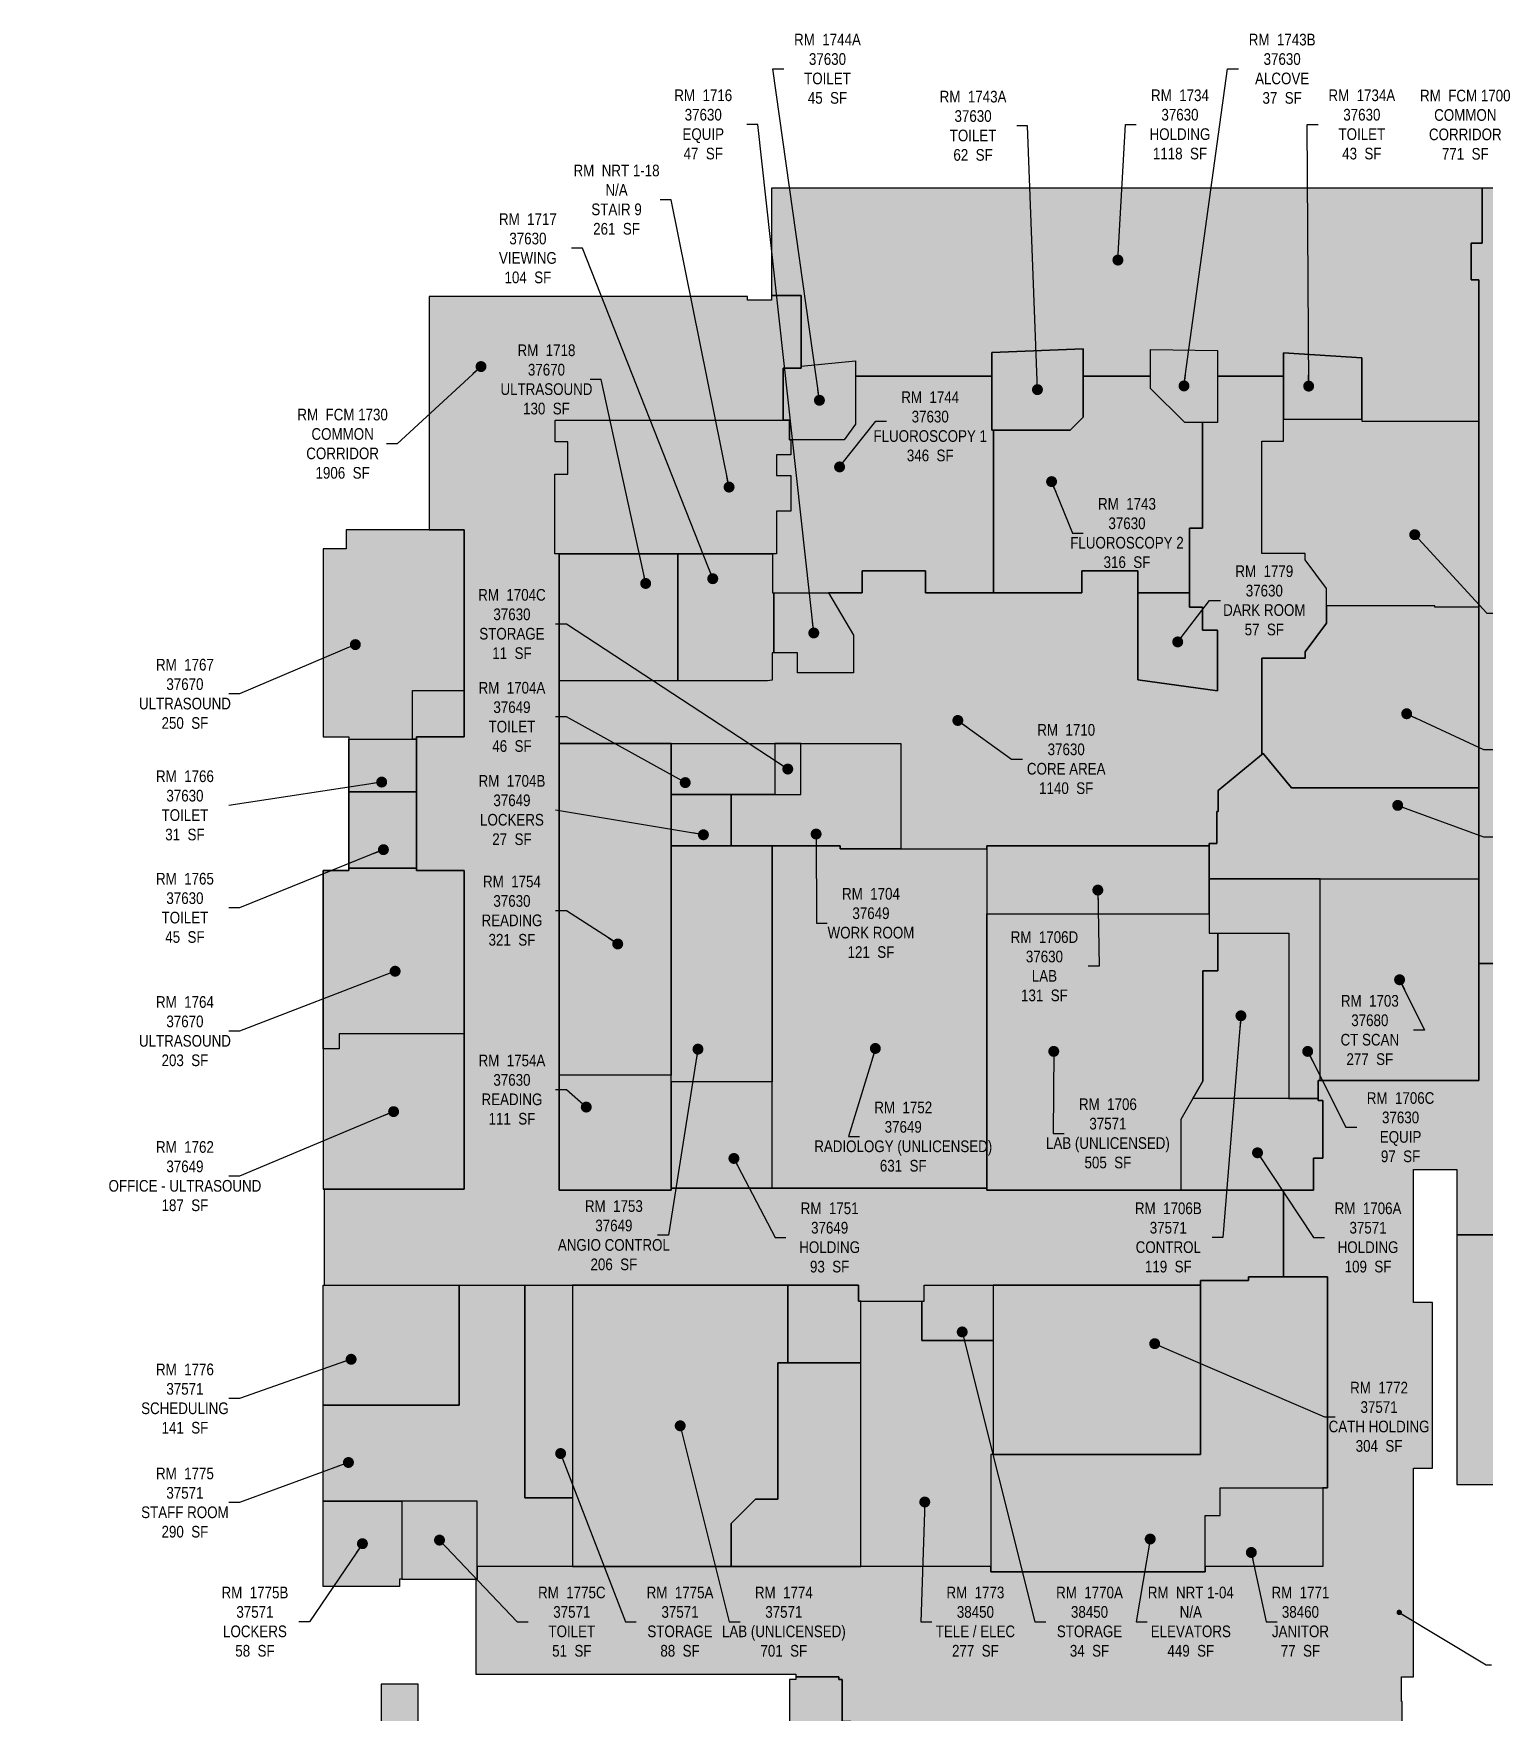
# Model space of a CAD drawing. Header units: inches. Extents: x 224 to 7720, y 1402 to 4817.
# Drawn here: x 224 to 1843, y 2785 to 4658 of the extents above; entities that cross this region are included whole.
import ezdxf

# ---------------------------------------------------------------- set-up
doc = ezdxf.new("R2010")
doc.units = ezdxf.units.IN
doc.header["$LTSCALE"] = 96
doc.header["$MEASUREMENT"] = 0
for name, color, linetype in [('0-LABEL', 3, 'Continuous'), ('1-NRT', 200, 'Continuous'), ('1-NRT-PTN', 253, 'Continuous'), ('3-FCM', 190, 'Continuous'), ('3-FCM-PTN', 9, 'Continuous'), ('4-OCC', 6, 'Continuous'), ('4-OCC-PTN', 95, 'Continuous')]:
    doc.layers.add(name, color=color, linetype=linetype)
doc.layers.add('question', color=135, linetype='Continuous', plot=False)
doc.styles.add('ArialN', font='ARIALN.TTF')
doc.dimstyles.new('AB-195', dxfattribs={"dimscale": 195, "dimtxt": 0.070312, "dimasz": 0.0625, "dimexe": 0.0625, "dimexo": 0.125, "dimgap": 0.25, "dimtad": 0, "dimdec": 4, "dimrnd": 0.0625, "dimzin": 0, "dimdsep": 46, "dimlunit": 4, "dimtxsty": 'ArialN', "dimblk": 'ARCHTICK', "dimcen": 0.0625, "dimclrd": 256, "dimclre": 256, "dimclrt": 256, "dimadec": 0, "dimazin": 0, "dimtfac": 1, "dimtdec": 4, "dimtofl": 0, "dimtmove": 2, "dimatfit": 3, "dimldrblk": 'DOT', "dimfxl": 0, "dimfrac": 2, "dimtolj": 1, "dimtzin": 0, "dimlwd": -1, "dimlwe": -1, "dimarcsym": 0})

# ---------------------------------------------------------------- blocks, each defined once
blk = doc.blocks.new('_ArchTick')
at = {"const_width": 0.15}
blk.add_lwpolyline([(-0.5, -0.5), (0.5, 0.5)], dxfattribs=at)
blk = doc.blocks.new('_Dot')
at = {"lineweight": -2}
blk.add_line((-0.5, 0), (-1, 0), dxfattribs=at)
at = {"const_width": 0.5}
blk.add_lwpolyline([(-0.25, 0, 1), (0.25, 0, 1)], format="xyb", close=True, dxfattribs=at)

msp = doc.modelspace()

# ---------------------------------------------------------------- hatches: boundary and pattern name
at = {"layer": '1-NRT-PTN'}
for points in [[(1053.1, 4077.5), (1053.1, 4125), (1069, 4125), (1069, 4165), (1053.1, 4165), (1053.1, 4187.8), (1069, 4187.8), (1069, 4204.8), (1067.5, 4204.8), (1067.5, 4226.5), (806, 4226.5), (806, 4202.5), (820, 4202.5), (820, 4166.5), (805.5, 4166.5), (805.5, 4077.5)], [(1812, 3318), (1812, 3039.5), (1932.3, 3039.5), (1932.3, 3100.2), (1981, 3100.2), (2023.3, 3100.2), (2023.3, 3111.2), (2023.3, 3142.5), (1974.5, 3142.5), (1974.5, 3314.7), (1984.3, 3314.7), (1984.3, 3334.2), (1977.8, 3334.2), (1977.8, 3391), (1867.3, 3391), (1867.3, 3318)], [(1667.5, 3271), (1579.5, 3271), (1579.5, 3267), (1526, 3267), (1526, 3073), (1292, 3073), (1292, 2942), (1531, 2942), (1531, 3005), (1548, 3005), (1548, 3036), (1667.5, 3036)]]:
    msp.add_hatch(color=256, dxfattribs=at).paths.add_polyline_path(points)
at = {"layer": '3-FCM-PTN'}
for points in [[(1840, 4485.5), (1840, 4424), (1828, 4424), (1828, 4383), (1836.5, 4383), (1836.5, 3620.5), (1981, 3620.5), (1981, 3719.4), (1981, 3917.1), (1981, 3983), (1981, 4111.9), (1981, 4126.1), (1982.5, 4126.1), (1982.5, 4275.4), (1982.5, 4475), (1982.5, 4482.9), (1874.5, 4483), (1874.5, 4485.5)], [(1122.4, 2822.1), (1126.3, 2822.1), (1126.3, 2775.2), (1662.5, 2775.2), (1662.5, 2752.5), (1750.8, 2752.5), (1750.8, 2797.5), (1750.2, 2797.5), (1750.2, 2825), (1763.5, 2825), (1763.5, 3057.8), (1784.8, 3057.8), (1784.8, 3242.6), (1763.5, 3242.6), (1763.5, 3391), (1812, 3391), (1812, 3318), (1867.3, 3318), (1867.3, 3391), (1971.3, 3391), (1971.3, 3444.5), (1994, 3444.5), (1994, 3470.5), (1981, 3470.5), (1981, 3620.5), (1836.5, 3620.5), (1836.5, 3490), (1657, 3490), (1657, 3467.7), (1662.5, 3467.7), (1662.5, 3403.5), (1652, 3403.5), (1652, 3368), (1618.5, 3368), (1618.5, 3271), (1667.5, 3271), (1667.5, 3036), (1662.5, 3036), (1662.5, 2948), (1531, 2948), (1531, 2942), (1292, 2942), (1292, 2948), (719, 2948), (719, 2933.9), (717.5, 2933.9), (717.5, 2828), (1074.3, 2828), (1074.3, 2825.1), (1122.4, 2825.1)], [(1122.4, 2822.1), (1122.4, 2825.1), (1074.3, 2825.1), (1074.3, 2822.1), (1067.4, 2822.1), (1067.4, 2772), (1054.8, 2772), (1054.8, 2543.2), (1041.7, 2543.2), (1041.7, 1709.2), (1054.8, 1709.2), (1054.8, 1576), (1061.3, 1576), (1061.3, 1569.5), (1115.3, 1569.5), (1115.3, 1576), (1136, 1576), (1136, 2775.2), (1126.3, 2775.2), (1126.3, 2822.1)]]:
    msp.add_hatch(color=256, dxfattribs=at).paths.add_polyline_path(points)
h = msp.add_hatch(color=256, dxfattribs=at)
h.dxf.hatch_style = 1
h.paths.add_polyline_path([(1020.5, 4364.5), (665.5, 4364.5), (665.5, 4104.3), (704.5, 4104.3), (704.5, 3873.5), (651.5, 3873.5), (651.5, 3724.5), (704.5, 3724.5), (704.5, 3368.8), (548.5, 3368.8), (548.5, 3262), (1144.5, 3262), (1144.5, 3244), (1217.5, 3244), (1217.5, 3262), (1526, 3262), (1526, 3267), (1579.5, 3267), (1579.5, 3271), (1618.5, 3271), (1618.5, 3368), (1287.4, 3368), (1287.4, 3370), (935.5, 3370), (935.5, 3368), (810.5, 3368), (810.5, 4077.5), (805.5, 4077.5), (805.5, 4166.5), (820, 4166.5), (820, 4202.5), (806, 4202.5), (806, 4226.5), (1060.5, 4226.5), (1060.5, 4284.5), (1080.5, 4284.5), (1080.5, 4365.5), (1047.5, 4365.5), (1047.5, 4360.5), (1020.5, 4360.5)])
at = {"layer": '4-OCC-PTN'}
h = msp.add_hatch(color=150, dxfattribs=at)
h.dxf.hatch_style = 1
h.paths.add_polyline_path([(1080.5, 4287), (1141.2, 4292.7), (1141.2, 4275.7), (1293, 4275.7), (1293, 4302.1), (1395, 4306.1), (1395, 4275.7), (1470, 4275.7), (1470, 4305.6), (1545, 4304.4), (1545, 4275.7), (1618.5, 4275.7), (1618.5, 4301.6), (1706, 4296.2), (1706, 4225.7), (1836.5, 4225.7), (1836.5, 4383), (1828, 4383), (1828, 4424), (1840, 4424), (1840, 4485.5), (1047.5, 4485.5), (1047.5, 4365.5), (1080.5, 4365.5)])
h = msp.add_hatch(color=150, dxfattribs=at)
h.dxf.hatch_style = 1
h.paths.add_polyline_path([(1141.2, 4275.7), (1141.2, 4292.7), (1080.5, 4287), (1080.5, 4284.5), (1060.5, 4284.5), (1060.5, 4226.5), (1067.5, 4226.5), (1067.5, 4204.8), (1128.4, 4204.8), (1141.2, 4222)])
h = msp.add_hatch(color=150, dxfattribs=at)
h.dxf.hatch_style = 1
h.paths.add_polyline_path([(1395, 4275.7), (1395, 4306.1), (1293, 4302.1), (1293, 4275.7), (1293, 4215.4), (1380.4, 4215.4), (1395, 4230)])
for color, points in [(150, [(1508.5, 4224), (1545, 4224), (1545, 4304.4), (1470, 4305.6), (1470, 4262.1)]), (150, [(1706, 4227.7), (1706, 4296.2), (1618.5, 4301.6), (1618.5, 4227.7)]), (150, [(1295, 4218.9), (1293, 4218.9), (1293, 4275.7), (1141.2, 4275.7), (1141.2, 4222), (1128.4, 4204.8), (1053.1, 4204.8), (1053.1, 4165), (1069, 4165), (1069, 4137), (1053.1, 4137), (1053.1, 4077.5), (1048.5, 4077.5), (1048.5, 4034), (1148.5, 4034), (1148.5, 4058.5), (1219, 4058.5), (1219, 4034), (1295, 4034)]), (150, [(1836.5, 4225.7), (1706, 4225.7), (1706, 4227.7), (1618.5, 4227.7), (1618.5, 4203.2), (1594.5, 4203.2), (1594.5, 4078), (1642.5, 4078), (1642.5, 4070.8), (1666.3, 4038.8), (1666.3, 4019.5), (1787.5, 4019.5), (1787.5, 4018), (1836.5, 4018)]), (215, [(704.5, 3925), (704.5, 4104.3), (573, 4104.3), (573, 4083), (547.1, 4083), (547.1, 3873.5), (576, 3873.5), (576, 3871), (647, 3871), (647, 3925)]), (242, [(942.8, 4077.5), (810.5, 4077.5), (810.5, 3936), (942.8, 3936)]), (150, [(1048.5, 4077.5), (942.8, 4077.5), (942.8, 3936), (1042.8, 3936), (1048, 3936.6), (1048, 3967), (1050, 3967), (1050, 4034), (1048.5, 4034)]), (150, [(1076.5, 3967), (1076.5, 3944.7), (1139, 3944.7), (1139, 3986.8), (1111.1, 4034), (1050, 4034), (1050, 3967)]), (150, [(1456, 3937), (1545, 3924.6), (1545, 3992.5), (1528, 3992.5), (1528, 4017.9), (1513.7, 4017.9), (1513.7, 4034), (1456, 4034)]), (150, [(1666.3, 4019.5), (1666.3, 4000.2), (1642.5, 3968.2), (1642.5, 3961), (1594.5, 3961), (1594.5, 3853.8), (1595.9, 3855), (1627.4, 3816.5), (1836.5, 3816.5), (1836.5, 4018), (1787.5, 4018), (1787.5, 4019.5)]), (150, [(651.5, 3871), (576, 3871), (576, 3812), (651.5, 3812)]), (150, [(810.5, 3866), (935.5, 3866), (935.5, 3495.9), (810.5, 3495.9)]), (215, [(1051, 3866), (935.5, 3866), (935.5, 3809), (1002.5, 3809), (1051, 3809)]), (215, [(1191.5, 3866), (1080, 3866), (1080, 3809), (1051, 3809), (1002.5, 3809), (1002.5, 3751.8), (1124, 3751.8), (1124, 3748.6), (1191.5, 3748.6)]), (150, [(1051, 3809), (1080, 3809), (1080, 3866), (1051, 3866)]), (23, [(1836.5, 3816.5), (1627.4, 3816.5), (1595.9, 3855), (1545.5, 3813.7), (1545.5, 3790.3), (1544.3, 3790.3), (1544.3, 3754.3), (1535.5, 3754.3), (1535.5, 3751.8), (1535.5, 3715), (1836.5, 3715)]), (150, [(651.5, 3812), (576, 3812), (576, 3727), (651.5, 3727)]), (215, [(1002.5, 3809), (935.5, 3809), (935.5, 3751.8), (1002.5, 3751.8)]), (215, [(1048.1, 3751.8), (1002.5, 3751.8), (935.5, 3751.8), (935.5, 3488.6), (1048.1, 3488.6)]), (215, [(1287.4, 3676), (1287.4, 3748.6), (1191.5, 3748.6), (1124, 3748.6), (1124, 3751.8), (1048.1, 3751.8), (1048.1, 3370), (1287.4, 3370)]), (150, [(1535.5, 3715), (1535.5, 3751.8), (1287.4, 3751.8), (1287.4, 3748.6), (1287.4, 3676), (1535.5, 3676)]), (242, [(704.5, 3724.5), (651.5, 3724.5), (651.5, 3727), (576, 3727), (576, 3724.5), (547.1, 3724.5), (547.1, 3525.5), (565, 3525.5), (565, 3542), (704.5, 3542)]), (150, [(1659.5, 3715), (1535.5, 3715), (1535.5, 3654.4), (1545.4, 3654.4), (1624.5, 3654.4), (1624.5, 3470.2), (1657, 3470.2), (1657, 3490), (1659.5, 3490)]), (23, [(1659.5, 3490), (1836.5, 3490), (1836.5, 3715), (1659.5, 3715)]), (40, [(1545.4, 3654.4), (1535.5, 3654.4), (1535.5, 3676), (1287.4, 3676), (1287.4, 3368), (1503.8, 3368), (1503.8, 3446.6), (1517.4, 3470.2), (1528.5, 3489.3), (1528.5, 3612.6), (1545.4, 3612.6)]), (40, [(1545.4, 3612.6), (1528.5, 3612.6), (1528.5, 3489.3), (1517.4, 3470.2), (1624.5, 3470.2), (1624.5, 3654.4), (1545.4, 3654.4)]), (215, [(704.5, 3542), (565, 3542), (565, 3525.5), (547.1, 3525.5), (547.1, 3368.8), (704.5, 3368.8)]), (150, [(935.5, 3495.9), (810.5, 3495.9), (810.5, 3368), (935.5, 3368)]), (215, [(1048.1, 3488.6), (935.5, 3488.6), (935.5, 3370), (1048.1, 3370)]), (40, [(1517.4, 3470.2), (1503.8, 3446.6), (1503.8, 3368), (1652, 3368), (1652, 3403.5), (1662.5, 3403.5), (1662.5, 3467.7), (1657, 3467.7), (1657, 3470.2)]), (40, [(772, 3262), (699, 3262), (699, 3128), (547.1, 3128), (547.1, 3021.1), (719, 3021.1), (719, 2948), (825.5, 2948), (825.5, 3024.5), (772, 3024.5)]), (40, [(699, 3262), (547.1, 3262), (547.1, 3128), (699, 3128)]), (40, [(825.5, 3262), (772, 3262), (772, 3024.5), (825.5, 3024.5)]), (40, [(825.5, 3262), (825.5, 2948), (1002.5, 2948), (1002.5, 2996), (1029.4, 3023), (1054.5, 3023), (1054.5, 3175.4), (1065.5, 3175.4), (1065.5, 3262)]), (40, [(1144.5, 3244), (1144.5, 3262), (1065.5, 3262), (1065.5, 3175.4), (1147, 3175.4), (1147, 3244), (1144.5, 3244)]), (40, [(1215, 3200), (1215, 3244), (1217.5, 3244), (1217.5, 3262), (1294.5, 3262), (1294.5, 3200)]), (40, [(1526, 3262), (1294.5, 3262), (1294.5, 3073), (1526, 3073)]), (55, [(1292, 3073), (1292, 2948), (1147, 2948), (1147, 3244), (1215, 3244), (1215, 3200), (1294.5, 3200), (1294.5, 3073)]), (40, [(1002.5, 2948), (1147, 2948), (1147, 3175.4), (1054.5, 3175.4), (1054.5, 3023), (1029.4, 3023), (1002.5, 2996)]), (201, [(1548, 3036), (1548, 3005), (1531, 3005), (1531, 2948), (1662.5, 2948), (1662.5, 3036)]), (40, [(635, 3021.1), (547.1, 3021.1), (547.1, 2925.9), (632.5, 2925.9), (632.5, 2933.9), (635, 2933.9)]), (40, [(719, 2933.9), (719, 3021.1), (635, 3021.1), (635, 2933.9)]), (55, [(658.3, 2290.3), (658.3, 2291), (661.5, 2291), (661.5, 2398.2), (661.5, 2651.7), (661.5, 2772), (653, 2772), (653, 2817), (611.8, 2817), (611.8, 2772), (550.3, 2772), (550.3, 2290.3)]), (55, [(661.5, 2398.2), (661.5, 2651.7), (661.5, 2772), (653, 2772), (653, 2817), (611.8, 2817), (611.8, 2772), (550.3, 2772), (550.3, 2290.3), (658.3, 2290.3), (658.3, 2291), (661.5, 2291), (710.3, 2291), (710.3, 2398.2)])]:
    msp.add_hatch(color=color, dxfattribs=at).paths.add_polyline_path(points)
h = msp.add_hatch(color=150, dxfattribs=at)
h.dxf.hatch_style = 1
h.paths.add_polyline_path([(1642.5, 4070.8), (1642.5, 4078), (1594.5, 4078), (1594.5, 4203.2), (1618.5, 4203.2), (1618.5, 4275.7), (1545, 4275.7), (1545, 4224), (1528, 4224), (1528, 4106.2), (1513.7, 4106.2), (1513.7, 4017.9), (1528, 4017.9), (1528, 3992.5), (1545, 3992.5), (1545, 3924.6), (1456, 3937), (1456, 4034), (1456, 4058.5), (1393.5, 4058.5), (1393.5, 4034), (1219, 4034), (1219, 4058.5), (1148.5, 4058.5), (1148.5, 4034), (1111.1, 4034), (1139, 3986.8), (1139, 3944.7), (1076.5, 3944.7), (1076.5, 3967), (1048, 3967), (1048, 3936.6), (1042.8, 3936), (810.5, 3936), (810.5, 3866), (935.5, 3866), (1191.5, 3866), (1191.5, 3748.6), (1287.4, 3748.6), (1287.4, 3751.8), (1535.5, 3751.8), (1535.5, 3754.3), (1544.3, 3754.3), (1544.3, 3790.3), (1545.5, 3790.3), (1545.5, 3813.7), (1594.5, 3853.8), (1594.5, 3961), (1642.5, 3961), (1642.5, 3968.2), (1666.3, 4000.2), (1666.3, 4038.8)])
h = msp.add_hatch(color=150, dxfattribs=at)
h.dxf.hatch_style = 1
h.paths.add_polyline_path([(1528, 4224), (1508.5, 4224), (1470, 4262.1), (1470, 4275.7), (1395, 4275.7), (1395, 4230), (1380.4, 4215.4), (1295, 4215.4), (1295, 4034), (1393.5, 4034), (1393.5, 4058.5), (1456, 4058.5), (1456, 4034), (1513.7, 4034), (1513.7, 4106.2), (1528, 4106.2)])
msp.add_hatch(color=215, dxfattribs=at).paths.add_polyline_path([(647, 3871), (647, 3925), (704.5, 3925), (704.5, 3873.5), (651.5, 3873.5), (651.5, 3871), (647.9, 3871)], flags=17)

# ---------------------------------------------------------------- linework, layer by layer
at = {"layer": '1-NRT'}
for points in [[(1053.1, 4077.5), (805.5, 4077.5), (805.5, 4166.5), (820, 4166.5), (820, 4202.5), (806, 4202.5), (806, 4226.5), (1067.5, 4226.5), (1067.5, 4204.8), (1069, 4204.8), (1069, 4187.8), (1053.1, 4187.8), (1053.1, 4165), (1069, 4165), (1069, 4125), (1053.1, 4125)], [(1812, 3318), (1812, 3039.5), (1932.3, 3039.5), (1932.3, 3100.2), (1932.3, 3100.2), (1981, 3100.2), (2023.3, 3100.2), (2023.3, 3111.2), (2023.3, 3111.2), (2023.3, 3142.5), (1974.5, 3142.5), (1974.5, 3314.7), (1984.3, 3314.7), (1984.3, 3334.2), (1977.8, 3334.2), (1977.8, 3391), (1867.3, 3391), (1867.3, 3318), (1812, 3318), (1812, 3318)], [(1526, 3267), (1526, 3073), (1292, 3073), (1292, 2942), (1531, 2942), (1531, 3005), (1548, 3005), (1548, 3036), (1667.5, 3036), (1667.5, 3271), (1579.5, 3271), (1579.5, 3267)]]:
    msp.add_lwpolyline(points, close=True, dxfattribs=at)
at = {"layer": '3-FCM'}
for points in [[(1840, 4485.5), (1840, 4424), (1828, 4424), (1828, 4383), (1836.5, 4383), (1836.5, 3620.5), (1836.5, 3620.5), (1981, 3620.5), (1981, 3719.4), (1981, 3917.1), (1981, 3983), (1981, 4111.9), (1981, 4126.1), (1982.5, 4126.1), (1982.5, 4275.4), (1982.5, 4475), (1982.5, 4482.9), (1874.5, 4483), (1874.5, 4485.5)], [(1020.5, 4364.5), (665.5, 4364.5), (665.5, 4104.3), (704.5, 4104.3), (704.5, 3873.5), (651.5, 3873.5), (651.5, 3724.5), (704.5, 3724.5), (704.5, 3368.8), (548.5, 3368.8), (548.5, 3262), (1144.5, 3262), (1144.5, 3244), (1217.5, 3244), (1217.5, 3262), (1526, 3262), (1526, 3267), (1579.5, 3267), (1579.5, 3271), (1618.5, 3271), (1618.5, 3368), (1287.4, 3368), (1287.4, 3370), (935.5, 3370), (935.5, 3368), (810.5, 3368), (810.5, 4077.5), (805.5, 4077.5), (805.5, 4166.5), (820, 4166.5), (820, 4202.5), (806, 4202.5), (806, 4226.5), (1060.5, 4226.5), (1060.5, 4284.5), (1080.5, 4284.5), (1080.5, 4365.5), (1047.5, 4365.5), (1047.5, 4360.5), (1020.5, 4360.5)], [(1122.4, 2822.1), (1122.4, 2825.1), (1074.3, 2825.1), (1074.3, 2822.1), (1067.4, 2822.1), (1067.4, 2772), (1054.8, 2772), (1054.8, 2543.2), (1054.8, 2543.2), (1041.7, 2543.2), (1041.7, 2543.2), (1041.7, 1709.2), (1054.8, 1709.2), (1054.8, 1576), (1061.3, 1576), (1061.3, 1569.5), (1115.3, 1569.5), (1115.3, 1576), (1136, 1576), (1136, 2775.2), (1126.3, 2775.2), (1126.3, 2822.1), (1122.4, 2822.1)]]:
    msp.add_lwpolyline(points, close=True, dxfattribs=at)
for points in [[(1981, 3620.5), (1836.5, 3620.5), (1836.5, 3490), (1657, 3490), (1657, 3467.7), (1662.5, 3467.7), (1662.5, 3403.5), (1652, 3403.5), (1652, 3368), (1618.5, 3368), (1618.5, 3271), (1667.5, 3271), (1667.5, 3036), (1662.5, 3036), (1662.5, 2948), (1531, 2948), (1531, 2942), (1292, 2942), (1292, 2948), (719, 2948), (719, 2933.9), (717.5, 2933.9), (717.5, 2828), (1074.3, 2828), (1074.3, 2825.1), (1122.4, 2825.1), (1122.4, 2822.1), (1126.3, 2822.1), (1126.3, 2775.2)], [(1750.8, 2752.5), (1750.8, 2797.5), (1750.2, 2797.5), (1750.2, 2825), (1763.5, 2825), (1763.5, 3057.8), (1784.8, 3057.8), (1784.8, 3242.6), (1763.5, 3242.6), (1763.5, 3391), (1812, 3391), (1812, 3318), (1867.3, 3318)]]:
    msp.add_lwpolyline(points, dxfattribs=at)
at = {"layer": '4-OCC'}
for points in [[(1080.5, 4287), (1141.2, 4292.7), (1141.2, 4275.7), (1293, 4275.7), (1293, 4302.1), (1395, 4306.1), (1395, 4275.7), (1470, 4275.7), (1470, 4305.6), (1545, 4304.4), (1545, 4275.7), (1618.5, 4275.7), (1618.5, 4301.6), (1706, 4296.2), (1706, 4225.7), (1836.5, 4225.7), (1836.5, 4383), (1828, 4383), (1828, 4424), (1840, 4424), (1840, 4485.5), (1047.5, 4485.5), (1047.5, 4365.5), (1080.5, 4365.5)], [(1060.5, 4284.5), (1080.5, 4284.5), (1080.5, 4287), (1141.2, 4292.7), (1141.2, 4222), (1128.4, 4204.8), (1067.5, 4204.8), (1067.5, 4226.5), (1060.5, 4226.5)], [(1380.4, 4215.4), (1395, 4230), (1395, 4306.1), (1293, 4302.1), (1293, 4215.4)], [(1545, 4304.4), (1545, 4224), (1508.5, 4224), (1470, 4262.1), (1470, 4305.6)], [(1706, 4296.2), (1618.5, 4301.6), (1618.5, 4227.7), (1706, 4227.7)], [(810.5, 3936), (810.5, 3866), (1191.5, 3866), (1191.5, 3748.6), (1287.4, 3748.6), (1287.4, 3751.8), (1535.5, 3751.8), (1535.5, 3754.3), (1544.3, 3754.3), (1544.3, 3790.3), (1545.5, 3790.3), (1545.5, 3813.7), (1594.5, 3853.8), (1594.5, 3961), (1642.5, 3961), (1642.5, 3968.2), (1666.3, 4000.2), (1666.3, 4038.8), (1642.5, 4070.8), (1642.5, 4078), (1594.5, 4078), (1594.5, 4203.2), (1618.5, 4203.2), (1618.5, 4275.7), (1545, 4275.7), (1545, 4224), (1528, 4224), (1528, 4106.2), (1513.7, 4106.2), (1513.7, 4017.9), (1528, 4017.9), (1528, 3992.5), (1545, 3992.5), (1545, 3924.6), (1456, 3937), (1456, 4058.5), (1393.5, 4058.5), (1393.5, 4034), (1219, 4034), (1219, 4058.5), (1148.5, 4058.5), (1148.5, 4034), (1111.1, 4034), (1139, 3986.8), (1139, 3944.7), (1076.5, 3944.7), (1076.5, 3967), (1048, 3967), (1048, 3936.6), (1042.8, 3936)], [(1295, 4215.4), (1293, 4215.4), (1293, 4275.7), (1141.2, 4275.7), (1141.2, 4222), (1128.4, 4204.8), (1069, 4204.8), (1069, 4187.8), (1053.1, 4187.8), (1053.1, 4165), (1069, 4165), (1069, 4125), (1053.1, 4125), (1053.1, 4077.5), (1048.5, 4077.5), (1048.5, 4034), (1148.5, 4034), (1148.5, 4058.5), (1219, 4058.5), (1219, 4034), (1295, 4034)], [(1456, 4058.5), (1456, 4034), (1513.7, 4034), (1513.7, 4106.2), (1528, 4106.2), (1528, 4224), (1508.5, 4224), (1470, 4262.1), (1470, 4275.7), (1395, 4275.7), (1395, 4230), (1380.4, 4215.4), (1295, 4215.4), (1295, 4034), (1393.5, 4034), (1393.5, 4058.5)], [(1706, 4225.7), (1836.5, 4225.7), (1836.5, 4018), (1787.5, 4018), (1787.5, 4019.5), (1666.3, 4019.5), (1666.3, 4038.8), (1642.5, 4070.8), (1642.5, 4078), (1594.5, 4078), (1594.5, 4203.2), (1618.5, 4203.2), (1618.5, 4227.7), (1706, 4227.7)], [(704.5, 3925), (704.5, 4104.3), (573, 4104.3), (573, 4083), (547.1, 4083), (547.1, 3873.5), (576, 3873.5), (576, 3871), (647, 3871), (647, 3925)], [(810.5, 4077.5), (942.8, 4077.5), (942.8, 3936), (810.5, 3936)], [(1048.5, 4077.5), (1048.5, 4034), (1050, 4034), (1050, 3967), (1048, 3967), (1048, 3936.6), (1042.8, 3936), (942.8, 3936), (942.8, 4077.5)], [(1139, 3986.8), (1139, 3944.7), (1076.5, 3944.7), (1076.5, 3967), (1050, 3967), (1050, 4034), (1111.1, 4034)], [(1513.7, 4034), (1456, 4034), (1456, 3937), (1545, 3924.6), (1545, 3992.5), (1528, 3992.5), (1528, 4017.9), (1513.7, 4017.9)], [(1836.5, 4018), (1787.5, 4018), (1787.5, 4019.5), (1666.3, 4019.5), (1666.3, 4000.2), (1642.5, 3968.2), (1642.5, 3961), (1594.5, 3961), (1594.5, 3853.8), (1595.9, 3855), (1627.4, 3816.5), (1836.5, 3816.5), (1836.5, 4018)], [(647, 3871), (647, 3925), (704.5, 3925), (704.5, 3873.5), (651.5, 3873.5), (651.5, 3871), (647.9, 3871)], [(576, 3871), (651.5, 3871), (651.5, 3812), (576, 3812)], [(810.5, 3368), (935.5, 3368), (935.5, 3866), (810.5, 3866)], [(810.5, 3866), (935.5, 3866), (935.5, 3495.9), (810.5, 3495.9)], [(935.5, 3866), (1051, 3866), (1051, 3809), (935.5, 3809)], [(1191.5, 3866), (1191.5, 3748.6), (1124, 3748.6), (1124, 3751.8), (1002.5, 3751.8), (1002.5, 3809), (1080, 3809), (1080, 3866)], [(1080, 3866), (1051, 3866), (1051, 3809), (1080, 3809)], [(1545.5, 3790.3), (1544.3, 3790.3), (1544.3, 3754.3), (1535.5, 3754.3), (1535.5, 3715), (1836.5, 3715), (1836.5, 3816.5), (1627.4, 3816.5), (1595.9, 3855), (1545.5, 3813.7)], [(576, 3812), (651.5, 3812), (651.5, 3727), (576, 3727)], [(935.5, 3809), (1002.5, 3809), (1002.5, 3751.8), (935.5, 3751.8)], [(935.5, 3751.8), (1048.1, 3751.8), (1048.1, 3488.6), (935.5, 3488.6)], [(1048.1, 3751.8), (1124, 3751.8), (1124, 3748.6), (1287.4, 3748.6), (1287.4, 3370), (1048.1, 3370)], [(1287.4, 3676), (1535.5, 3676), (1535.5, 3751.8), (1287.4, 3751.8)], [(704.5, 3542), (565, 3542), (565, 3525.5), (547.1, 3525.5), (547.1, 3724.5), (576, 3724.5), (576, 3727), (651.5, 3727), (651.5, 3724.5), (704.5, 3724.5)], [(1659.5, 3715), (1535.5, 3715), (1535.5, 3654.4), (1624.5, 3654.4), (1624.5, 3470.2), (1657, 3470.2), (1657, 3490), (1659.5, 3490)], [(1659.5, 3715), (1836.5, 3715), (1836.5, 3490), (1659.5, 3490)], [(1287.4, 3368), (1287.4, 3676), (1535.5, 3676), (1535.5, 3654.4), (1545.4, 3654.4), (1545.4, 3612.6), (1528.5, 3612.6), (1528.5, 3489.3), (1517.4, 3470.2), (1503.8, 3446.6), (1503.8, 3368)], [(1545.4, 3654.4), (1624.5, 3654.4), (1624.5, 3470.2), (1517.4, 3470.2), (1528.5, 3489.3), (1528.5, 3612.6), (1545.4, 3612.6)], [(704.5, 3542), (565, 3542), (565, 3525.5), (547.1, 3525.5), (547.1, 3368.8), (704.5, 3368.8)], [(935.5, 3495.9), (810.5, 3495.9), (810.5, 3368), (935.5, 3368)], [(935.5, 3370), (1048.1, 3370), (1048.1, 3488.6), (935.5, 3488.6)], [(1657, 3470.2), (1517.4, 3470.2), (1503.8, 3446.6), (1503.8, 3368), (1652, 3368), (1652, 3403.5), (1662.5, 3403.5), (1662.5, 3467.7), (1657, 3467.7)], [(547.1, 3262), (699, 3262), (699, 3128), (547.1, 3128)], [(699, 3262), (772, 3262), (772, 3024.5), (825.5, 3024.5), (825.5, 2948), (719, 2948), (719, 3021.1), (547.1, 3021.1), (547.1, 3128), (699, 3128)], [(825.5, 3024.5), (772, 3024.5), (772, 3262), (825.5, 3262)], [(825.5, 3262), (825.5, 2948), (1002.5, 2948), (1002.5, 2996), (1029.4, 3023), (1054.5, 3023), (1054.5, 3175.4), (1065.5, 3175.4), (1065.5, 3262)], [(1144.5, 3244), (1144.5, 3262), (1065.5, 3262), (1065.5, 3175.4), (1147, 3175.4), (1147, 3244), (1144.5, 3244)], [(1215, 3200), (1215, 3244), (1217.5, 3244), (1217.5, 3262), (1294.5, 3262), (1294.5, 3200), (1215, 3200)], [(1294.5, 3073), (1526, 3073), (1526, 3262), (1294.5, 3262)], [(1292, 3073), (1292, 2948), (1147, 2948), (1147, 3244), (1215, 3244), (1215, 3200), (1294.5, 3200), (1294.5, 3073)], [(1002.5, 2948), (1147, 2948), (1147, 3175.4), (1054.5, 3175.4), (1054.5, 3023), (1029.4, 3023), (1002.5, 2996), (1002.5, 2948)], [(1662.5, 3036), (1662.5, 2948), (1531, 2948), (1531, 3005), (1548, 3005), (1548, 3036)], [(547.1, 3021.1), (635, 3021.1), (635, 2933.9), (632.5, 2933.9), (632.5, 2925.9), (547.1, 2925.9)], [(635, 2933.9), (719, 2933.9), (719, 3021.1), (635, 3021.1)]]:
    msp.add_lwpolyline(points, close=True, dxfattribs=at)
msp.add_lwpolyline([(661.5, 2398.2), (661.5, 2398.2), (661.5, 2398.2), (661.5, 2651.7), (661.5, 2651.7), (661.5, 2772), (653, 2772), (653, 2817), (611.8, 2817), (611.8, 2772), (550.3, 2772), (550.3, 2290.3), (658.3, 2290.3), (658.3, 2291), (661.5, 2291), (710.3, 2291), (710.3, 2398.2), (661.5, 2398.2), (661.5, 2398.2)], dxfattribs=at)
at = {"layer": 'question'}
for points in [[(1840, 4485.5), (1047.5, 4485.5), (1047.5, 4365.5), (1080.5, 4365.5), (1080.5, 4284.5), (1060.5, 4284.5), (1060.5, 4226.5), (1067.5, 4226.5), (1067.5, 4204.8), (1069, 4204.8), (1069, 4187.8), (1053.1, 4187.8), (1053.1, 4165), (1069, 4165), (1069, 4125), (1053.1, 4125), (1053.1, 4077.5), (810.5, 4077.5), (810.5, 3368), (935.5, 3368), (935.5, 3370), (1287.4, 3370), (1287.4, 3368), (1652, 3368), (1652, 3403.5), (1662.5, 3403.5), (1662.5, 3467.7), (1657, 3467.7), (1657, 3490), (1836.5, 3490), (1836.5, 4383), (1828, 4383), (1828, 4424), (1840, 4424)], [(704.5, 4104.3), (573, 4104.3), (573, 4083), (547.1, 4083), (547.1, 3873.5), (576, 3873.5), (576, 3724.5), (547.1, 3724.5), (547.1, 3368.8), (704.5, 3368.8), (704.5, 3724.5), (651.5, 3724.5), (651.5, 3873.5), (704.5, 3873.5)]]:
    msp.add_lwpolyline(points, close=True, dxfattribs=at)

# ---------------------------------------------------------------- texts
at = {"layer": '0-LABEL', "char_height": 13, "attachment_point": 5, "style": 'ArialN'}
for s, insert in [('RM  1744A\\P37630\\PTOILET\\P45  SF', (1109.8, 4618.5)), ('RM  1743B\\P37630\\PALCOVE\\P37  SF', (1617, 4618.5)), ('RM  1716\\P37630\\PEQUIP\\P47  SF', (971.2, 4556.4)), ('RM  1743A\\P37630\\PTOILET\\P62  SF', (1272.2, 4554.9)), ('RM  1734\\P37630\\PHOLDING\\P1118  SF', (1503, 4556.4)), ('RM  1734A\\P37630\\PTOILET\\P43  SF', (1705.9, 4556.4)), ('RM  FCM 1700\\PCOMMON\\PCORRIDOR\\P771  SF', (1821.3, 4556.1)), ('RM  NRT 1-18\\PN/A\\PSTAIR 9\\P261  SF', (874.5, 4472.5)), ('RM  1717\\P37630\\PVIEWING\\P104  SF', (775.6, 4418.3)), ('RM  1718\\P37670\\PULTRASOUND\\P130  SF', (796.3, 4272)), ('RM  1744\\P37630\\PFLUOROSCOPY 1\\P346  SF', (1224.4, 4219.7)), ('RM  FCM 1730\\PCOMMON\\PCORRIDOR\\P1906  SF', (568.9, 4200.3)), ('RM  1743\\P37630\\PFLUOROSCOPY 2\\P316  SF', (1443.9, 4100.7)), ('RM  1779\\P37630\\PDARK ROOM\\P57  SF', (1597.1, 4025.6)), ('RM  1704C\\P37630\\PSTORAGE\\P11  SF', (757.8, 3999.2)), ('RM  1767\\P37670\\PULTRASOUND\\P250  SF', (393, 3921.3)), ('RM  1704A\\P37649\\PTOILET\\P46  SF', (757.8, 3895.6)), ('RM  1710\\P37630\\PCORE AREA\\P1140  SF', (1376.1, 3848.6)), ('RM  1766\\P37630\\PTOILET\\P31  SF', (393, 3796.9)), ('RM  1704B\\P37649\\PLOCKERS\\P27  SF', (757.8, 3791.7)), ('RM  1765\\P37630\\PTOILET\\P45  SF', (393, 3682.6)), ('RM  1754\\P37630\\PREADING\\P321  SF', (757.8, 3679.5)), ('RM  1704\\P37649\\PWORK ROOM\\P121  SF', (1158.3, 3665.8)), ('RM  1706D\\P37630\\PLAB\\P131  SF', (1351.8, 3617.5)), ('RM  1764\\P37670\\PULTRASOUND\\P203  SF', (393, 3545.1)), ('RM  1703\\P37680\\PCT SCAN\\P277  SF', (1714.8, 3546.4)), ('RM  1754A\\P37630\\PREADING\\P111  SF', (757.8, 3479.9)), ('RM  1752\\P37649\\PRADIOLOGY (UNLICENSED)\\P631  SF', (1194.3, 3427.5)), ('RM  1706\\P37571\\PLAB (UNLICENSED)\\P505  SF', (1422.6, 3431.1)), ('RM  1706C\\P37630\\PEQUIP\\P97  SF', (1749.1, 3438)), ('RM  1762\\P37649\\POFFICE - ULTRASOUND\\P187  SF', (393, 3383.4)), ('RM  1753\\P37649\\PANGIO CONTROL\\P206  SF', (871.5, 3317.5)), ('RM  1751\\P37649\\PHOLDING\\P93  SF', (1112.2, 3315)), ('RM  1706B\\P37571\\PCONTROL\\P119  SF', (1490, 3315)), ('RM  1706A\\P37571\\PHOLDING\\P109  SF', (1712.8, 3315)), ('RM  1776\\P37571\\PSCHEDULING\\P141  SF', (393, 3135.3)), ('RM  1772\\P37571\\PCATH HOLDING\\P304  SF', (1725.1, 3115)), ('RM  1775\\P37571\\PSTAFF ROOM\\P290  SF', (393, 3019.3)), ('RM  1775B\\P37571\\PLOCKERS\\P58  SF', (471.1, 2886.5)), ('RM  1775C\\P37571\\PTOILET\\P51  SF', (824.6, 2886.5)), ('RM  1775A\\P37571\\PSTORAGE\\P88  SF', (945.3, 2886.5)), ('RM  1774\\P37571\\PLAB (UNLICENSED)\\P701  SF', (1061.1, 2886.5)), ('RM  1773\\P38450\\PTELE / ELEC\\P277  SF', (1274.8, 2886.5)), ('RM  1770A\\P38450\\PSTORAGE\\P34  SF', (1402.1, 2886.5)), ('RM  NRT 1-04\\PN/A\\PELEVATORS\\P449  SF', (1515.1, 2886.5)), ('RM  1771\\P38460\\PJANITOR\\P77  SF', (1637.4, 2886.5))]:
    msp.add_mtext(s, dxfattribs=dict(at, insert=insert))

# ---------------------------------------------------------------- leaders
at = {"layer": '0-LABEL', "annotation_type": 0, "has_hookline": 1}
for points, hookline_direction, text_width in [([(1100.8, 4248.8), (1048.8, 4618.5), (1061, 4618.5)], 0, 73.4), ([(1507.5, 4264.8), (1556, 4618.5), (1568.2, 4618.5)], 0, 72.6), ([(1094.5, 3989.3), (1032.1, 4556.4), (1020, 4556.4)], 1, 62.7), ([(1344, 4260.7), (1333.1, 4554.9), (1320.9, 4554.9)], 1, 73.4), ([(1433.8, 4405.2), (1442.1, 4556.4), (1454.3, 4556.4)], 0, 65.8), ([(1646.6, 4264.6), (1645, 4556.4), (1657.1, 4556.4)], 0, 73.4), ([(1897, 4420), (1882.2, 4556.1), (1870, 4556.1)], 1, 99.1), ([(1000, 4152), (935.4, 4472.5), (923.2, 4472.5)], 1, 94.2), ([(981.8, 4049.8), (836.6, 4418.3), (824.4, 4418.3)], 1, 63.6), ([(723.3, 4286.4), (629.9, 4200.3), (617.7, 4200.3)], 1, 99.1), ([(907, 4044.5), (857.3, 4272), (845.1, 4272)], 1, 100.6), ([(1123.3, 4174.5), (1163.7, 4225.7), (1175.8, 4225.7)], 0, 122.6), ([(1359.8, 4158.1), (1383, 4100.7), (1395.2, 4100.7)], 0, 124.6), ([(1764.9, 4098.9), (1845.4, 4011.2), (1857.5, 4011.2)], 0, 107.6), ([(1500.5, 3979.3), (1536.1, 4025.6), (1548.3, 4025.6)], 0, 89.6), ([(1065.5, 3837.5), (818.7, 3999.2), (806.5, 3999.2)], 1, 73.6), ([(583.1, 3976.3), (453.9, 3921.3), (441.8, 3921.3)], 1, 100.6), ([(951.1, 3822.4), (818.7, 3895.6), (806.5, 3895.6)], 1, 73.4), ([(1255.2, 3891.7), (1315.1, 3848.6), (1327.3, 3848.6)], 0, 87), ([(1755.9, 3899.2), (1841.7, 3859.2), (1853.9, 3859.2)], 0, 107.6), ([(612.5, 3823), (441.8, 3796.9)], 1, 62.7), ([(1745.9, 3797), (1841.7, 3761.9), (1853.9, 3761.9)], 0, 95.5), ([(971.4, 3764.2), (806.5, 3791.7)], 1, 72.6), ([(1097.1, 3765), (1097.4, 3665.8), (1109.5, 3665.8)], 0, 95.5), ([(614.4, 3747.6), (453.9, 3682.6), (441.8, 3682.6)], 1, 62.8), ([(1411.4, 3702.5), (1412.8, 3617.5), (1400.6, 3617.5)], 1, 73.4), ([(2028.2, 3700), (1963.6, 3666.5), (1951.4, 3666.5)], 1, 62.8), ([(875.8, 3642.4), (818.7, 3679.5), (806.5, 3679.5)], 1, 65.8), ([(627.5, 3612), (453.9, 3545.1), (441.8, 3545.1)], 1, 100.6), ([(1748, 3602.5), (1775.8, 3546.4), (1763.6, 3546.4)], 1, 63.4), ([(1571, 3562.3), (1551, 3315), (1538.8, 3315)], 1, 72.6), ([(2021.3, 3556.8), (1962.9, 3508.7), (1950.7, 3508.7)], 1, 95.7), ([(965.3, 3525.1), (932.5, 3317.5), (920.3, 3317.5)], 1, 124.4), ([(1163.2, 3525.9), (1133.4, 3427.5), (1145.5, 3427.5)], 0, 196.5), ([(1362.2, 3522.6), (1361.7, 3431.1), (1373.9, 3431.1)], 0, 136.2), ([(1645.5, 3522.6), (1688.2, 3438), (1700.4, 3438)], 0, 73.6), ([(840.7, 3460.5), (818.7, 3479.9), (806.5, 3479.9)], 1, 73.4), ([(625.8, 3455.4), (453.9, 3383.4), (441.8, 3383.4)], 1, 168.8), ([(1005.4, 3403.2), (1051.3, 3315), (1063.5, 3315)], 0, 65.8), ([(1589.5, 3409.5), (1651.9, 3315), (1664.1, 3315)], 0, 73.4), ([(1955.5, 3215.3), (1955.5, 2939.7), (1943.3, 2939.7)], 1, 94.1), ([(1260.1, 3209.7), (1341.1, 2886.5), (1353.3, 2886.5)], 0, 73.4), ([(1474.8, 3196.6), (1664.1, 3115), (1676.3, 3115)], 0, 110.9), ([(578.4, 3179.2), (453.9, 3135.3), (441.8, 3135.3)], 1, 96), ([(945.5, 3105), (1000.1, 2886.5), (1012.3, 2886.5)], 0, 136.2), ([(812.1, 3074.1), (884.4, 2886.5), (896.5, 2886.5)], 0, 73.4), ([(575.4, 3064.1), (453.9, 3019.3), (441.8, 3019.3)], 1, 95.8), ([(1218.3, 3020), (1213.9, 2886.5), (1226.1, 2886.5)], 0, 87.6), ([(591, 2973.5), (532.1, 2886.5), (519.9, 2886.5)], 1, 72.6), ([(677, 2977.5), (763.7, 2886.5), (775.9, 2886.5)], 0, 73.6), ([(1469.8, 2978.7), (1454.2, 2886.5), (1466.4, 2886.5)], 0, 94.1), ([(1582.6, 2963.7), (1599.2, 2886.5), (1611.4, 2886.5)], 0, 63.1)]:
    msp.add_leader(points, dimstyle='AB-195', dxfattribs=dict(at, hookline_direction=hookline_direction, text_width=text_width))
at = {"layer": '0-LABEL', "annotation_type": 0, "has_hookline": 1, "hookline_direction": 0, "text_width": 99.1}
msp.add_leader([(1747.6, 2896.9), (1844.4, 2838.3), (1850.4, 2838.3)], dimstyle='AB-195', override={"dimscale": 96}, dxfattribs=at)

doc.saveas('drawing.dxf')
